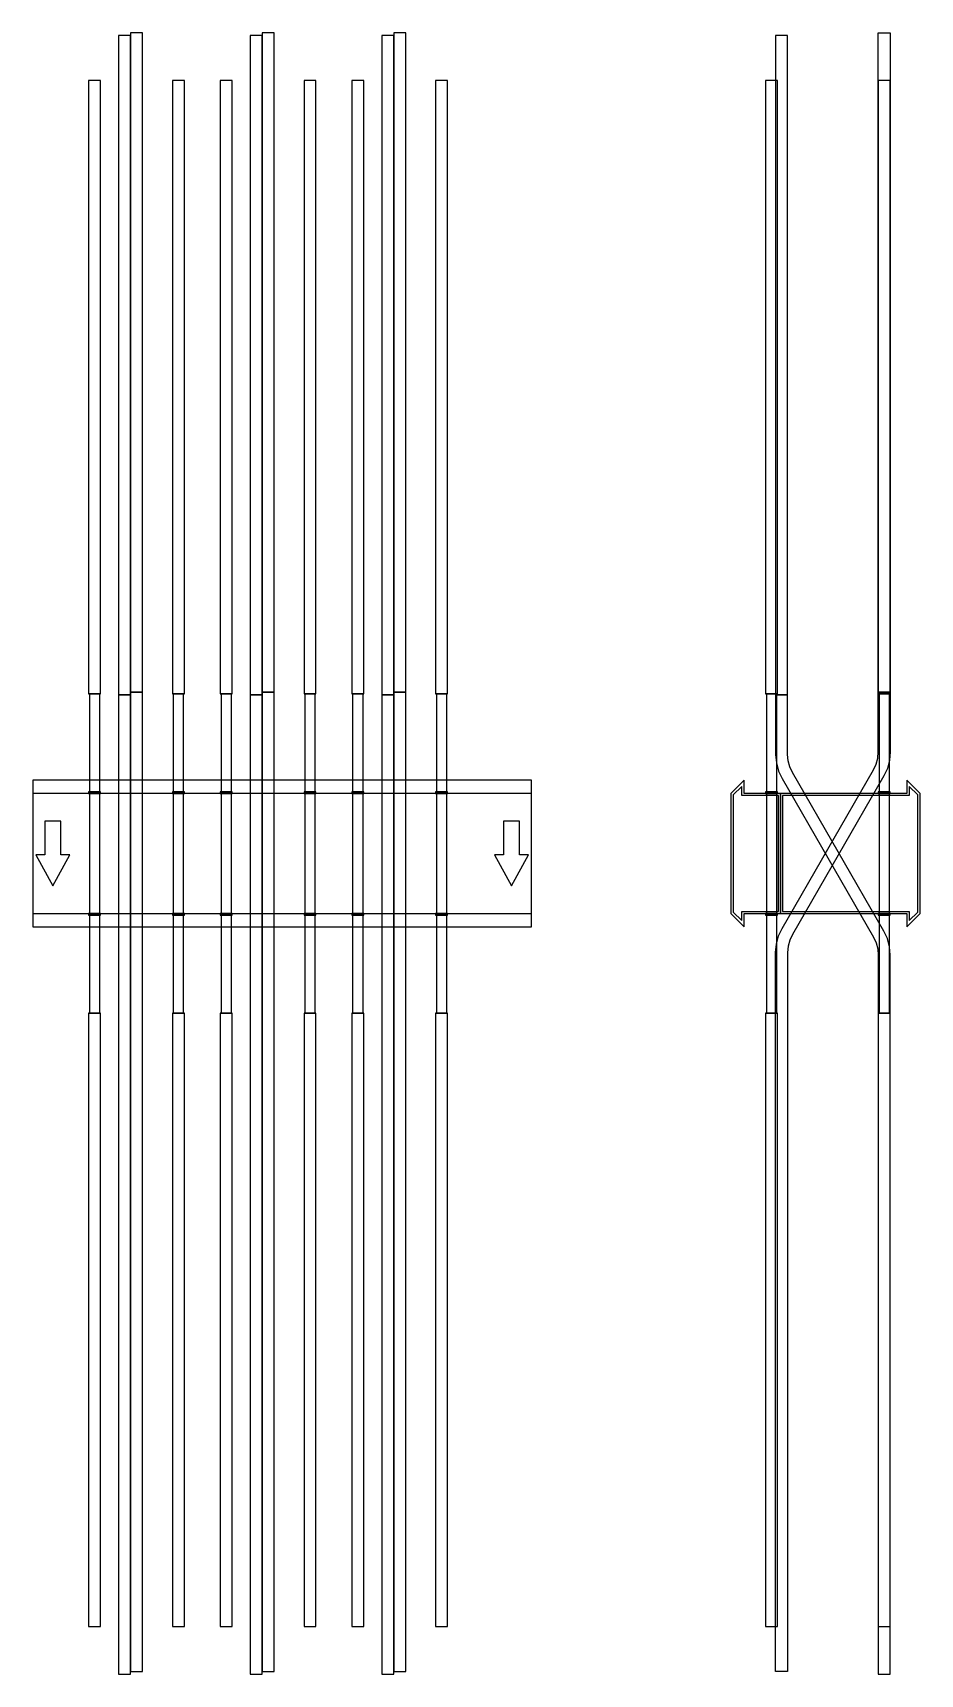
# Model space of a CAD drawing. Extents: x 0 to 890, y -823 to 823.
import ezdxf

# ---------------------------------------------------------------- set-up
doc = ezdxf.new("R2010")
doc.units = 0
doc.layers.add('Halfen', color=7, linetype='CONTINUOUS')

msp = doc.modelspace()

# ---------------------------------------------------------------- linework, layer by layer
at = {"layer": 'Halfen', "color": 7}
for points in [[(110, 161.914), (110, 822.914), (98, 822.914), (98, 161.914)], [(242, 161.914), (242, 822.914), (230, 822.914), (230, 161.914)], [(374, 161.914), (374, 822.914), (362, 822.914), (362, 161.914)], [(848, 161.914), (848, 822.914), (860, 822.914), (860, 161.914)], [(98, 159.254), (98, 820.254), (86, 820.254), (86, 159.254)], [(230, 159.254), (230, 820.254), (218, 820.254), (218, 159.254)], [(362, 159.254), (362, 820.254), (350, 820.254), (350, 159.254)], [(757, 159.254), (757, 820.254), (745, 820.254), (745, 159.254)], [(68, 160), (68, 775), (56, 775), (56, 160)], [(152, 160), (152, 775), (140, 775), (140, 160)], [(200, 160), (200, 775), (188, 775), (188, 160)], [(284, 160), (284, 775), (272, 775), (272, 160)], [(332, 160), (332, 775), (320, 775), (320, 160)], [(416, 160), (416, 775), (404, 775), (404, 160)], [(747, 160), (747, 775), (735, 775), (735, 160)], [(860, 160), (860, 775), (848, 775), (848, 160)], [(67.25, 62), (67.25, 160), (56.75, 160), (56.75, 62)], [(98, -822.914), (98, 159.254), (86, 159.254), (86, -822.914)], [(110, -820.254), (110, 161.914), (98, 161.914), (98, -820.254)], [(151.25, 62), (151.25, 160), (140.75, 160), (140.75, 62)], [(199.25, 62), (199.25, 160), (188.75, 160), (188.75, 62)], [(230, -822.914), (230, 159.254), (218, 159.254), (218, -822.914)], [(242, -820.254), (242, 161.914), (230, 161.914), (230, -820.254)], [(283.25, 62), (283.25, 160), (272.75, 160), (272.75, 62)], [(331.25, 62), (331.25, 160), (320.75, 160), (320.75, 62)], [(362, -822.914), (362, 159.254), (350, 159.254), (350, -822.914)], [(374, -820.254), (374, 161.914), (362, 161.914), (362, -820.254)], [(415.25, 62), (415.25, 160), (404.75, 160), (404.75, 62)], [(746.25, 62), (746.25, 160), (735.75, 160), (735.75, 62)], [(745, -820.254), (745, -99.124), (745.729, -90.789), (747.895, -82.707), (751.431, -75.124), (843.177, 83.785), (845.829, 89.472), (847.453, 95.533), (848, 101.785), (848, 161.914), (860, 161.914), (860, 101.785), (859.271, 93.449), (857.105, 85.368), (853.569, 77.785), (761.823, -81.124), (759.171, -86.812), (757.547, -92.873), (757, -99.124), (757, -820.254)], [(860, -822.914), (860, -101.785), (859.271, -93.449), (857.105, -85.368), (853.569, -77.785), (761.823, 81.124), (759.171, 86.812), (757.547, 92.873), (757, 99.124), (757, 159.254), (745, 159.254), (745, 99.124), (745.729, 90.789), (747.895, 82.707), (751.431, 75.124), (843.177, -83.785), (845.829, -89.472), (847.453, -95.533), (848, -101.785), (848, -822.914)], [(859.25, 62), (859.25, 160), (848.75, 160), (848.75, 62)], [(0, -73.5), (500, -73.5), (500, 73.5), (0, 73.5)], [(750, -60), (750, 60), (713.5, 60), (713.5, 73.5), (700, 60), (700, -60), (713.5, -73.5), (713.5, -60)], [(748, -58), (748, 58), (711, 58), (711, 67.25), (702.5, 58.75), (702.5, -58.75), (711, -67.25), (711, -58)], [(890, -60), (890, 60), (876.5, 73.5), (876.5, 60), (750, 60), (750, -60), (876.5, -60), (876.5, -73.5)], [(887.5, -58.75), (887.5, 58.75), (879, 67.25), (879, 58), (752, 58), (752, -58), (879, -58), (879, -67.25)], [(0, -60), (500, -60), (500, 60), (0, 60)], [(68, 60), (68, 62), (56, 62), (56, 60)], [(67.25, -60), (67.25, 60), (56.75, 60), (56.75, -60)], [(152, 60), (152, 62), (140, 62), (140, 60)], [(151.25, -60), (151.25, 60), (140.75, 60), (140.75, -60)], [(200, 60), (200, 62), (188, 62), (188, 60)], [(199.25, -60), (199.25, 60), (188.75, 60), (188.75, -60)], [(284, 60), (284, 62), (272, 62), (272, 60)], [(283.25, -60), (283.25, 60), (272.75, 60), (272.75, -60)], [(332, 60), (332, 62), (320, 62), (320, 60)], [(331.25, -60), (331.25, 60), (320.75, 60), (320.75, -60)], [(416, 60), (416, 62), (404, 62), (404, 60)], [(415.25, -60), (415.25, 60), (404.75, 60), (404.75, -60)], [(747, 60), (747, 62), (735, 62), (735, 60)], [(746.25, -60), (746.25, 60), (735.75, 60), (735.75, -60)], [(860, 60), (860, 62), (848, 62), (848, 60)], [(859.25, -60), (859.25, 60), (848.75, 60), (848.75, -60)], [(20, -32.5), (37, -1.5), (28, -1.5), (28, 32.5), (12, 32.5), (12, -1.5), (3, -1.5)], [(480, -32.5), (497, -1.5), (488, -1.5), (488, 32.5), (472, 32.5), (472, -1.5), (463, -1.5)], [(68, -62), (68, -60), (56, -60), (56, -62)], [(67.25, -160), (67.25, -62), (56.75, -62), (56.75, -160)], [(152, -62), (152, -60), (140, -60), (140, -62)], [(151.25, -160), (151.25, -62), (140.75, -62), (140.75, -160)], [(200, -62), (200, -60), (188, -60), (188, -62)], [(199.25, -160), (199.25, -62), (188.75, -62), (188.75, -160)], [(284, -62), (284, -60), (272, -60), (272, -62)], [(283.25, -160), (283.25, -62), (272.75, -62), (272.75, -160)], [(332, -62), (332, -60), (320, -60), (320, -62)], [(331.25, -160), (331.25, -62), (320.75, -62), (320.75, -160)], [(416, -62), (416, -60), (404, -60), (404, -62)], [(415.25, -160), (415.25, -62), (404.75, -62), (404.75, -160)], [(747, -62), (747, -60), (735, -60), (735, -62)], [(746.25, -160), (746.25, -62), (735.75, -62), (735.75, -160)], [(860, -62), (860, -60), (848, -60), (848, -62)], [(859.25, -160), (859.25, -62), (848.75, -62), (848.75, -160)], [(68, -775), (68, -160), (56, -160), (56, -775)], [(152, -775), (152, -160), (140, -160), (140, -775)], [(200, -775), (200, -160), (188, -160), (188, -775)], [(284, -775), (284, -160), (272, -160), (272, -775)], [(332, -775), (332, -160), (320, -160), (320, -775)], [(416, -775), (416, -160), (404, -160), (404, -775)], [(747, -775), (747, -160), (735, -160), (735, -775)], [(860, -775), (860, -160), (848, -160), (848, -775)]]:
    msp.add_lwpolyline(points, close=True, dxfattribs=at)

doc.saveas('drawing.dxf')
